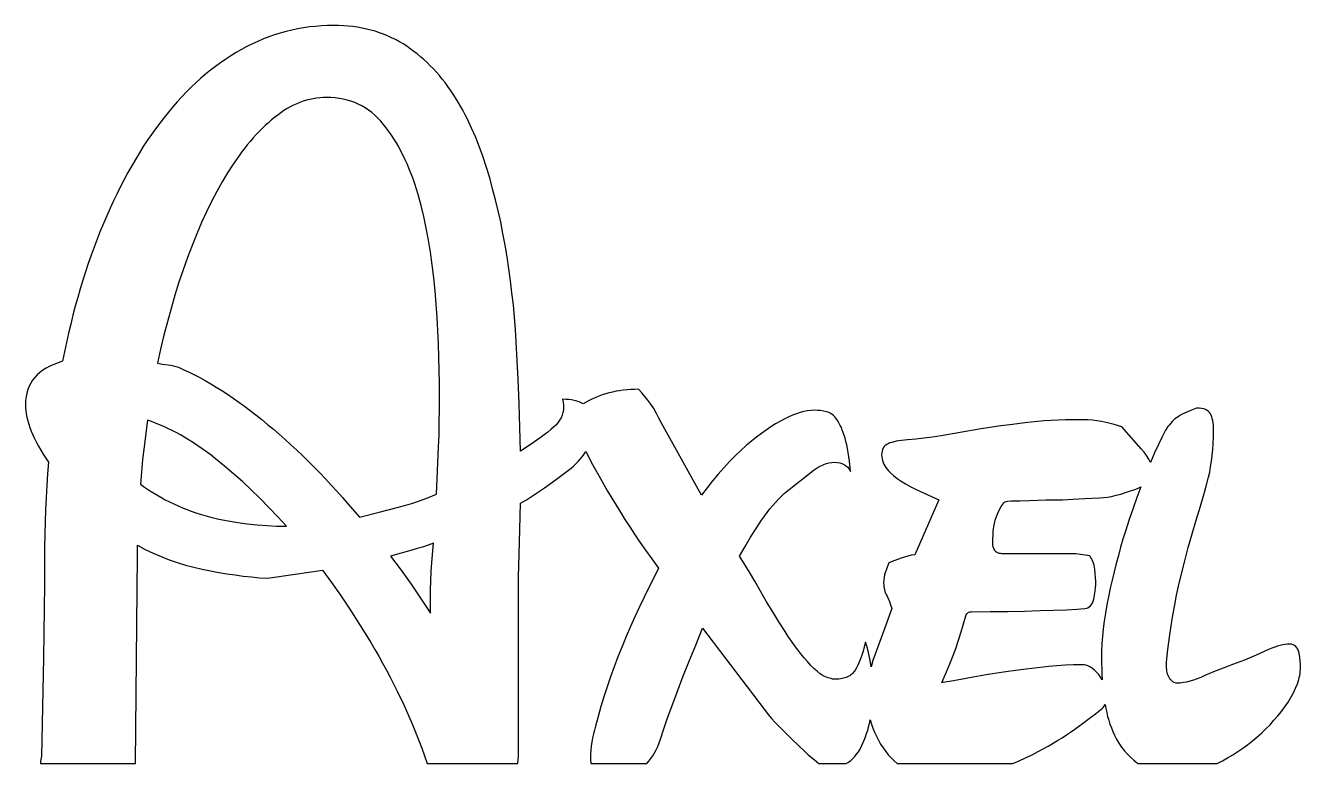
# Model space of a CAD drawing. Extents: x 47 to 155, y 19 to 82.
import ezdxf

# ---------------------------------------------------------------- set-up
doc = ezdxf.new("R2010")
doc.units = 0
doc.layers.add('CAMADA_1', color=18, linetype='CONTINUOUS')

msp = doc.modelspace()

# ---------------------------------------------------------------- linework, layer by layer
at = {"layer": 'CAMADA_1'}
for points in [[(48.63, 19.45), (56.68, 19.45), (56.84, 37.09), (56.84, 37.94), (57.5, 37.59), (58.17, 37.27), (58.84, 36.98), (59.52, 36.71), (60.21, 36.47), (60.9, 36.26), (61.6, 36.07), (62.31, 35.91), (63.01, 35.77), (63.72, 35.64), (64.41, 35.52), (65.11, 35.42), (65.8, 35.33), (66.49, 35.26), (67.17, 35.19), (67.85, 35.15), (70.18, 35.48), (72.51, 35.82), (73.27, 34.79), (74.02, 33.72), (74.77, 32.61), (75.51, 31.46), (76.24, 30.3), (76.59, 29.71), (76.93, 29.12), (77.27, 28.54), (77.59, 27.95), (77.91, 27.36), (78.22, 26.76), (78.82, 25.58), (79.38, 24.41), (79.9, 23.26), (80.14, 22.68), (80.38, 22.11), (80.66, 21.41), (80.91, 20.74), (81.15, 20.09), (81.37, 19.45), (89.03, 19.45), (89.08, 19.84), (89.1, 20.01), (89.1, 20.16), (89.1, 33.45), (89.11, 35.23), (89.14, 37.18), (89.2, 39.27), (89.27, 41.5), (89.78, 41.8), (90.29, 42.12), (90.79, 42.46), (91.3, 42.81), (92.32, 43.54), (93.33, 44.29), (93.55, 44.46), (93.76, 44.64), (93.96, 44.83), (94.15, 45.02), (94.33, 45.22), (94.5, 45.43), (94.65, 45.64), (94.8, 45.87), (95.37, 44.77), (95.92, 43.78), (96.64, 42.53), (97.36, 41.33), (97.72, 40.73), (98.11, 40.12), (98.51, 39.5), (98.92, 38.87), (99.37, 38.21), (99.85, 37.52), (100.38, 36.78), (100.95, 35.99), (100.54, 35.18), (100.13, 34.37), (99.73, 33.55), (99.34, 32.72), (98.95, 31.89), (98.58, 31.05), (98.22, 30.2), (97.86, 29.35), (97.52, 28.49), (97.2, 27.64), (96.89, 26.79), (96.6, 25.95), (96.33, 25.11), (96.08, 24.27), (95.84, 23.44), (95.62, 22.62), (95.52, 22.29), (95.44, 21.96), (95.36, 21.63), (95.3, 21.28), (95.26, 20.93), (95.22, 20.57), (95.2, 20.2), (95.2, 19.82), (95.21, 19.45), (99.95, 19.45), (100.13, 19.65), (100.31, 19.87), (100.47, 20.1), (100.62, 20.35), (100.76, 20.62), (100.9, 20.9), (101.01, 21.2), (101.12, 21.51), (101.37, 22.3), (101.68, 23.23), (102.07, 24.29), (102.52, 25.49), (103.02, 26.79), (103.55, 28.12), (104.1, 29.49), (104.68, 30.91), (110.35, 23.46), (110.55, 23.23), (110.79, 22.96), (111.07, 22.66), (111.41, 22.32), (112.14, 21.6), (112.89, 20.88), (113.27, 20.53), (113.63, 20.2), (113.99, 19.9), (114.33, 19.61), (114.53, 19.45), (116.84, 19.45), (117.03, 19.58), (117.22, 19.72), (117.39, 19.88), (117.56, 20.05), (117.72, 20.24), (117.87, 20.45), (118.01, 20.68), (118.14, 20.92), (118.26, 21.18), (118.37, 21.44), (118.48, 21.7), (118.57, 21.98), (118.66, 22.26), (118.74, 22.55), (118.81, 22.84), (118.87, 23.15), (118.98, 22.79), (119.1, 22.44), (119.24, 22.1), (119.39, 21.76), (119.57, 21.43), (119.75, 21.1), (119.96, 20.78), (120.18, 20.46), (120.4, 20.18), (120.64, 19.92), (120.89, 19.68), (121.16, 19.45), (130.94, 19.45), (131.49, 19.68), (132.03, 19.93), (132.57, 20.19), (133.09, 20.46), (133.94, 20.93), (134.73, 21.4), (135.11, 21.64), (135.48, 21.88), (135.84, 22.12), (136.18, 22.36), (136.83, 22.83), (137.41, 23.26), (137.93, 23.66), (138.38, 24.01), (138.5, 24.1), (138.59, 24.2), (138.68, 24.32), (138.75, 24.46), (138.81, 24.11), (138.89, 23.77), (138.97, 23.44), (139.07, 23.11), (139.17, 22.79), (139.29, 22.47), (139.41, 22.16), (139.55, 21.86), (139.73, 21.51), (139.93, 21.17), (140.14, 20.85), (140.37, 20.55), (140.63, 20.26), (140.9, 19.99), (141.19, 19.73), (141.5, 19.49), (141.54, 19.45), (148.24, 19.45), (148.69, 19.68), (149.13, 19.93), (149.57, 20.18), (149.99, 20.46), (150.41, 20.74), (150.82, 21.04), (151.22, 21.36), (151.61, 21.69), (152, 22.03), (152.37, 22.38), (152.72, 22.74), (153.05, 23.11), (153.37, 23.48), (153.68, 23.86), (153.97, 24.25), (154.24, 24.65), (154.49, 25.05), (154.7, 25.44), (154.88, 25.82), (155.03, 26.2), (155.15, 26.56), (155.19, 26.74), (155.23, 26.92), (155.26, 27.1), (155.28, 27.27), (155.29, 27.44), (155.3, 27.62), (155.29, 27.85), (155.27, 28.12), (155.23, 28.44), (155.17, 28.8), (155.13, 28.98), (155.07, 29.13), (155, 29.26), (154.91, 29.37), (154.8, 29.46), (154.67, 29.51), (154.53, 29.55), (154.37, 29.56), (154.19, 29.56), (154, 29.53), (153.8, 29.5), (153.58, 29.45), (153.35, 29.38), (153.11, 29.3), (152.86, 29.21), (152.59, 29.1), (151.53, 28.64), (150.56, 28.21), (149.62, 27.87), (148.75, 27.54), (147.94, 27.22), (147.21, 26.9), (146.87, 26.75), (146.54, 26.62), (146.23, 26.51), (145.93, 26.42), (145.65, 26.35), (145.38, 26.3), (145.12, 26.27), (144.88, 26.26), (144.78, 26.27), (144.68, 26.29), (144.59, 26.32), (144.5, 26.37), (144.42, 26.43), (144.34, 26.5), (144.27, 26.58), (144.21, 26.68), (144.15, 26.79), (144.09, 26.91), (144.05, 27.03), (144.02, 27.15), (143.99, 27.28), (143.97, 27.41), (143.96, 27.55), (143.95, 27.7), (143.95, 28.04), (144.08, 29.11), (144.22, 30.14), (144.36, 31.11), (144.5, 32.03), (144.65, 32.9), (144.81, 33.71), (144.97, 34.48), (145.14, 35.19), (145.47, 36.52), (145.8, 37.76), (146.13, 38.92), (146.45, 39.98), (146.75, 40.97), (147.03, 41.92), (147.28, 42.83), (147.51, 43.7), (147.61, 44.13), (147.69, 44.58), (147.77, 45.05), (147.83, 45.54), (147.87, 46.05), (147.9, 46.57), (147.92, 47.12), (147.93, 47.68), (147.93, 47.91), (147.92, 48.12), (147.9, 48.31), (147.87, 48.5), (147.83, 48.66), (147.79, 48.82), (147.74, 48.95), (147.68, 49.08), (147.6, 49.19), (147.51, 49.28), (147.39, 49.36), (147.25, 49.43), (147.1, 49.48), (146.92, 49.51), (146.71, 49.54), (146.49, 49.54), (145.94, 49.33), (145.48, 49.13), (145.27, 49.03), (145.09, 48.93), (144.94, 48.83), (144.8, 48.74), (144.67, 48.64), (144.55, 48.53), (144.43, 48.41), (144.31, 48.28), (144.2, 48.15), (144.08, 48), (143.87, 47.68), (143.58, 47.12), (143.28, 46.48), (142.95, 45.76), (142.6, 44.95), (142.46, 45.24), (142.27, 45.53), (142.06, 45.82), (141.81, 46.11), (140.16, 47.97), (139.52, 48.16), (138.96, 48.31), (138.46, 48.42), (138.25, 48.46), (138.05, 48.48), (137.68, 48.52), (137.33, 48.55), (137, 48.56), (136.69, 48.57), (136.04, 48.56), (135.41, 48.55), (134.79, 48.53), (134.19, 48.5), (133.61, 48.47), (133.04, 48.42), (132.49, 48.37), (131.95, 48.31), (130.92, 48.18), (129.93, 48.05), (128.99, 47.91), (128.1, 47.76), (124.88, 47.21), (124.15, 47.1), (123.43, 47), (122.73, 46.93), (122.04, 46.87), (121.53, 46.82), (121.3, 46.79), (121.08, 46.75), (120.88, 46.7), (120.7, 46.65), (120.54, 46.6), (120.39, 46.54), (120.27, 46.46), (120.15, 46.38), (120.06, 46.29), (119.98, 46.18), (119.92, 46.05), (119.88, 45.92), (119.85, 45.77), (119.84, 45.6), (119.85, 45.44), (119.87, 45.27), (119.91, 45.11), (119.96, 44.96), (120.03, 44.81), (120.11, 44.66), (120.2, 44.52), (120.31, 44.38), (120.43, 44.24), (120.56, 44.11), (120.84, 43.85), (121.15, 43.6), (121.49, 43.36), (121.86, 43.13), (122.25, 42.92), (122.65, 42.71), (123.06, 42.51), (124.67, 41.79), (122.64, 37.14), (122.34, 37.09), (122.06, 37.02), (121.77, 36.94), (121.49, 36.84), (120.95, 36.64), (120.44, 36.46), (120.28, 35.99), (120.14, 35.61), (120.08, 35.43), (120.04, 35.23), (120.02, 35.01), (120.01, 34.77), (120.02, 34.6), (120.03, 34.44), (120.05, 34.29), (120.08, 34.15), (120.11, 34.02), (120.16, 33.89), (120.21, 33.78), (120.27, 33.67), (120.39, 33.44), (120.5, 33.18), (120.6, 32.89), (120.69, 32.57), (120, 30.63), (119.29, 28.71), (119.1, 28.17), (118.94, 27.64), (118.86, 28.18), (118.76, 28.71), (118.63, 29.23), (118.48, 29.73), (118.37, 29.34), (118.27, 28.98), (118.16, 28.64), (118.05, 28.33), (117.93, 28.05), (117.82, 27.79), (117.71, 27.56), (117.59, 27.36), (117.53, 27.26), (117.46, 27.18), (117.39, 27.1), (117.31, 27.02), (117.23, 26.95), (117.14, 26.89), (117.05, 26.84), (116.95, 26.79), (116.84, 26.74), (116.73, 26.7), (116.49, 26.64), (116.22, 26.61), (115.94, 26.59), (115.81, 26.6), (115.68, 26.61), (115.56, 26.64), (115.43, 26.67), (115.3, 26.71), (115.17, 26.76), (115.03, 26.82), (114.9, 26.89), (114.64, 27.06), (114.37, 27.26), (114.1, 27.5), (113.82, 27.78), (113.55, 28.08), (113.28, 28.4), (113, 28.73), (112.73, 29.08), (112.46, 29.44), (112.2, 29.82), (111.93, 30.21), (111.66, 30.62), (111.14, 31.45), (110.62, 32.3), (110.1, 33.16), (109.59, 34.04), (109.1, 34.9), (108.64, 35.67), (108.21, 36.38), (107.81, 37.01), (108.28, 37.83), (108.74, 38.62), (109.21, 39.36), (109.67, 40.06), (109.91, 40.39), (110.15, 40.71), (110.38, 41.01), (110.63, 41.3), (110.87, 41.58), (111.12, 41.85), (111.37, 42.1), (111.62, 42.34), (113.87, 44.12), (114.13, 44.32), (114.39, 44.49), (114.64, 44.64), (114.89, 44.75), (115.14, 44.85), (115.38, 44.91), (115.62, 44.95), (115.85, 44.97), (116.08, 44.95), (116.29, 44.92), (116.48, 44.86), (116.66, 44.78), (116.82, 44.67), (116.97, 44.54), (117.1, 44.38), (117.21, 44.2), (117.12, 45.05), (117.01, 45.79), (116.95, 46.13), (116.88, 46.44), (116.82, 46.73), (116.74, 47), (116.59, 47.48), (116.51, 47.69), (116.43, 47.9), (116.34, 48.09), (116.25, 48.26), (116.16, 48.42), (116.07, 48.56), (115.97, 48.7), (115.87, 48.81), (115.76, 48.92), (115.65, 49.01), (115.54, 49.09), (115.42, 49.15), (115.3, 49.2), (115.18, 49.24), (114.92, 49.3), (114.67, 49.34), (114.42, 49.36), (114.16, 49.37), (113.87, 49.36), (113.57, 49.32), (113.26, 49.26), (112.94, 49.18), (112.62, 49.08), (112.28, 48.95), (111.93, 48.8), (111.58, 48.63), (111.22, 48.43), (110.84, 48.21), (110.46, 47.97), (110.07, 47.7), (109.66, 47.41), (109.25, 47.1), (108.83, 46.76), (108.4, 46.41), (107.92, 45.97), (107.44, 45.51), (106.96, 45.02), (106.48, 44.5), (106, 43.96), (105.53, 43.39), (105.06, 42.79), (104.59, 42.17), (101.21, 48.27), (100.99, 48.7), (100.77, 49.11), (100.54, 49.51), (100.3, 49.88), (100.05, 50.23), (99.8, 50.55), (99.53, 50.86), (99.26, 51.15), (98.93, 51.14), (98.61, 51.13), (98.29, 51.1), (97.97, 51.07), (97.66, 51.03), (97.36, 50.98), (97.06, 50.91), (96.76, 50.84), (96.47, 50.76), (96.18, 50.67), (95.9, 50.57), (95.63, 50.46), (95.35, 50.34), (95.09, 50.21), (94.83, 50.07), (94.57, 49.92), (94.4, 50.01), (94.22, 50.09), (94.03, 50.15), (93.82, 50.21), (93.59, 50.25), (93.35, 50.28), (93.1, 50.29), (92.83, 50.3), (92.86, 50.16), (92.89, 50), (92.91, 49.82), (92.91, 49.62), (92.9, 49.39), (92.86, 49.17), (92.79, 48.95), (92.7, 48.73), (92.58, 48.52), (92.44, 48.32), (92.26, 48.12), (92.06, 47.93), (91.84, 47.73), (91.57, 47.52), (91.27, 47.29), (90.94, 47.04), (90.18, 46.5), (89.27, 45.9), (89.22, 47.9), (89.15, 49.94), (89.07, 52.01), (88.97, 54.11), (88.91, 55.17), (88.84, 56.21), (88.76, 57.26), (88.66, 58.29), (88.54, 59.32), (88.42, 60.34), (88.28, 61.36), (88.13, 62.36), (87.96, 63.36), (87.78, 64.35), (87.59, 65.32), (87.38, 66.27), (87.15, 67.21), (86.91, 68.14), (86.66, 69.05), (86.39, 69.94), (86.11, 70.82), (85.8, 71.66), (85.48, 72.48), (85.13, 73.28), (84.77, 74.04), (84.58, 74.41), (84.38, 74.78), (84.18, 75.13), (83.98, 75.48), (83.77, 75.83), (83.56, 76.16), (83.34, 76.49), (83.11, 76.81), (82.88, 77.13), (82.64, 77.43), (82.4, 77.72), (82.15, 78.01), (81.89, 78.29), (81.63, 78.56), (81.36, 78.82), (81.09, 79.07), (80.81, 79.31), (80.52, 79.55), (80.23, 79.77), (79.94, 79.99), (79.63, 80.2), (79.32, 80.4), (79.01, 80.59), (78.68, 80.77), (78.36, 80.93), (78.02, 81.08), (77.68, 81.22), (77.32, 81.35), (76.97, 81.47), (76.6, 81.57), (76.23, 81.66), (75.85, 81.74), (75.47, 81.81), (75.08, 81.87), (74.68, 81.91), (74.27, 81.94), (73.86, 81.96), (73.44, 81.96), (72.92, 81.96), (72.41, 81.93), (71.9, 81.89), (71.4, 81.84), (70.9, 81.77), (70.4, 81.68), (69.91, 81.58), (69.42, 81.46), (68.93, 81.32), (68.45, 81.17), (67.97, 81), (67.5, 80.82), (67.03, 80.62), (66.57, 80.41), (66.11, 80.18), (65.65, 79.93), (65.2, 79.67), (64.75, 79.4), (64.31, 79.11), (63.87, 78.81), (63.44, 78.5), (63.02, 78.17), (62.6, 77.83), (62.19, 77.48), (61.78, 77.11), (61.38, 76.73), (60.98, 76.34), (60.59, 75.93), (60.21, 75.51), (59.83, 75.08), (59.46, 74.63), (59.09, 74.18), (58.73, 73.7), (58.37, 73.22), (58.02, 72.72), (57.67, 72.22), (57.33, 71.7), (57, 71.17), (56.67, 70.62), (56.35, 70.07), (56.03, 69.5), (55.72, 68.92), (55.41, 68.33), (55.11, 67.73), (54.82, 67.12), (54.53, 66.49), (54.24, 65.85), (53.97, 65.2), (53.69, 64.54), (53.43, 63.87), (53.17, 63.19), (52.92, 62.5), (52.68, 61.8), (52.45, 61.1), (52.22, 60.38), (52, 59.66), (51.78, 58.92), (51.58, 58.18), (51.38, 57.42), (51.19, 56.66), (51, 55.89), (50.83, 55.11), (50.66, 54.32), (50.5, 53.52), (50.12, 53.39), (49.76, 53.26), (49.43, 53.11), (49.12, 52.94), (48.84, 52.76), (48.59, 52.57), (48.35, 52.36), (48.15, 52.14), (47.96, 51.91), (47.8, 51.66), (47.67, 51.4), (47.56, 51.12), (47.47, 50.83), (47.41, 50.53), (47.37, 50.21), (47.36, 49.88), (47.37, 49.61), (47.39, 49.34), (47.43, 49.06), (47.48, 48.78), (47.55, 48.49), (47.64, 48.19), (47.74, 47.9), (47.85, 47.59), (47.98, 47.28), (48.12, 46.97), (48.28, 46.65), (48.46, 46.32), (48.65, 45.99), (48.85, 45.65), (49.07, 45.31), (49.31, 44.97), (49.23, 43.98), (49.16, 42.99), (49.1, 41.97), (49.06, 40.94), (49.02, 39.91), (48.99, 38.86), (48.98, 37.81), (48.97, 36.75), (48.97, 34.65), (48.95, 32.55), (48.92, 30.48), (48.89, 28.41), (48.72, 20.08), (48.68, 19.94), (48.65, 19.8), (48.64, 19.65), (48.63, 19.48)], [(72.85, 75.87), (72.56, 75.86), (72.28, 75.84), (71.99, 75.81), (71.71, 75.76), (71.43, 75.7), (71.16, 75.63), (70.88, 75.54), (70.6, 75.45), (70.33, 75.33), (70.05, 75.21), (69.78, 75.07), (69.51, 74.92), (69.24, 74.75), (68.98, 74.57), (68.71, 74.38), (68.44, 74.18), (68.18, 73.96), (67.92, 73.73), (67.66, 73.49), (67.4, 73.25), (67.15, 72.99), (66.89, 72.72), (66.64, 72.44), (66.39, 72.15), (66.14, 71.86), (65.9, 71.55), (65.65, 71.23), (65.41, 70.9), (64.93, 70.21), (64.46, 69.48), (64, 68.71), (63.55, 67.9), (63.12, 67.06), (62.69, 66.19), (62.27, 65.27), (61.86, 64.33), (61.46, 63.34), (61.08, 62.32), (60.7, 61.27), (60.35, 60.21), (60.01, 59.12), (59.68, 58), (59.37, 56.87), (59.08, 55.72), (58.8, 54.54), (58.54, 53.35), (58.97, 53.27), (59.43, 53.22), (59.66, 53.19), (59.88, 53.15), (60.1, 53.09), (60.32, 53.01), (60.76, 52.81), (61.21, 52.6), (61.66, 52.38), (62.12, 52.14), (62.58, 51.88), (63.04, 51.62), (63.51, 51.34), (63.98, 51.04), (64.45, 50.73), (64.93, 50.41), (65.41, 50.07), (65.89, 49.72), (66.37, 49.36), (66.86, 48.98), (67.36, 48.59), (67.85, 48.18), (68.35, 47.77), (68.84, 47.34), (69.34, 46.9), (69.83, 46.45), (70.32, 46), (70.81, 45.53), (71.3, 45.05), (71.79, 44.56), (72.27, 44.07), (72.76, 43.56), (73.24, 43.04), (73.72, 42.52), (74.21, 41.98), (74.68, 41.43), (75.64, 40.31), (77.31, 40.73), (78.94, 41.16), (79.34, 41.27), (79.75, 41.38), (80.15, 41.51), (80.55, 41.64), (81.35, 41.93), (82.16, 42.26), (82.33, 46.24), (82.37, 47.3), (82.39, 48.37), (82.41, 49.46), (82.41, 50.55), (82.41, 51.66), (82.39, 52.76), (82.36, 53.87), (82.32, 54.99), (82.26, 56.11), (82.2, 57.23), (82.12, 58.36), (82.03, 59.49), (81.93, 60.6), (81.8, 61.7), (81.65, 62.76), (81.48, 63.79), (81.29, 64.8), (81.08, 65.78), (80.85, 66.73), (80.59, 67.66), (80.46, 68.11), (80.32, 68.55), (80.17, 68.97), (80.01, 69.39), (79.85, 69.8), (79.69, 70.2), (79.51, 70.58), (79.33, 70.96), (79.15, 71.32), (78.96, 71.68), (78.76, 72.02), (78.55, 72.35), (78.34, 72.68), (78.12, 72.99), (77.9, 73.29), (77.67, 73.58), (77.43, 73.86), (77.19, 74.12), (76.93, 74.36), (76.67, 74.58), (76.4, 74.79), (76.12, 74.98), (75.83, 75.15), (75.53, 75.3), (75.23, 75.43), (74.91, 75.55), (74.59, 75.65), (74.26, 75.73), (73.92, 75.79), (73.57, 75.83), (73.21, 75.86)], [(57.69, 48.52), (57.35, 45.86), (57.27, 45.19), (57.2, 44.51), (57.15, 43.82), (57.1, 43.1), (57.44, 42.86), (57.78, 42.63), (58.13, 42.41), (58.48, 42.2), (58.83, 42), (59.19, 41.8), (59.55, 41.62), (59.91, 41.44), (60.28, 41.27), (60.65, 41.12), (61.02, 40.97), (61.4, 40.83), (61.78, 40.69), (62.16, 40.57), (62.55, 40.46), (62.94, 40.35), (63.73, 40.16), (64.52, 40), (65.33, 39.86), (66.14, 39.75), (66.96, 39.66), (67.78, 39.6), (68.62, 39.56), (69.46, 39.55), (68.72, 40.36), (67.97, 41.14), (67.23, 41.9), (66.48, 42.63), (65.72, 43.33), (64.97, 44), (64.21, 44.65), (63.45, 45.26), (63.07, 45.56), (62.69, 45.84), (62.32, 46.11), (61.95, 46.37), (61.58, 46.62), (61.21, 46.85), (60.85, 47.07), (60.49, 47.28), (60.13, 47.48), (59.77, 47.67), (59.42, 47.84), (59.07, 48), (58.72, 48.15), (58.37, 48.29), (58.03, 48.41)], [(138.52, 26.55), (138.38, 26.76), (138.22, 26.98), (138.04, 27.18), (137.87, 27.35), (137.7, 27.49), (137.52, 27.61), (137.34, 27.71), (137.15, 27.77), (136.97, 27.81), (136.78, 27.82), (136.09, 27.81), (135.38, 27.78), (134.67, 27.73), (133.98, 27.66), (132.06, 27.44), (131.18, 27.33), (130.35, 27.22), (129.58, 27.11), (128.86, 27), (128.2, 26.88), (127.59, 26.77), (126.55, 26.56), (125.76, 26.42), (125.22, 26.33), (125.04, 26.31), (124.92, 26.3), (125.25, 27.02), (125.56, 27.74), (125.84, 28.46), (126.11, 29.18), (126.35, 29.89), (126.57, 30.6), (126.78, 31.29), (126.96, 31.97), (127, 32.05), (127.05, 32.12), (127.11, 32.18), (127.17, 32.23), (127.23, 32.26), (127.3, 32.29), (127.38, 32.31), (127.46, 32.31), (129.03, 32.32), (130.52, 32.33), (131.93, 32.36), (133.26, 32.4), (135.5, 32.48), (136.35, 32.52), (137.03, 32.57), (137.17, 32.6), (137.3, 32.65), (137.42, 32.72), (137.52, 32.81), (137.61, 32.92), (137.68, 33.05), (137.74, 33.2), (137.79, 33.37), (137.87, 33.72), (137.92, 34.04), (137.95, 34.33), (137.96, 34.6), (137.96, 34.9), (137.94, 35.22), (137.91, 35.56), (137.88, 35.91), (137.85, 36.09), (137.82, 36.25), (137.78, 36.41), (137.73, 36.56), (137.67, 36.69), (137.61, 36.82), (137.53, 36.94), (137.45, 37.05), (136.27, 37.22), (130, 37.22), (129.9, 37.23), (129.81, 37.24), (129.72, 37.26), (129.64, 37.3), (129.57, 37.34), (129.51, 37.39), (129.46, 37.45), (129.41, 37.52), (129.34, 37.66), (129.28, 37.8), (129.25, 37.94), (129.24, 38.07), (129.25, 38.46), (129.27, 38.83), (129.29, 39.17), (129.34, 39.49), (129.39, 39.78), (129.46, 40.05), (129.53, 40.3), (129.62, 40.52), (129.8, 40.91), (129.97, 41.22), (130.12, 41.46), (130.19, 41.55), (130.26, 41.62), (130.5, 41.66), (130.79, 41.69), (131.13, 41.7), (131.53, 41.71), (132.33, 41.72), (133.05, 41.75), (133.73, 41.78), (134.41, 41.79), (135.15, 41.8), (136.01, 41.84), (137.05, 41.89), (138.3, 41.96), (138.61, 41.98), (138.95, 42.02), (139.31, 42.08), (139.7, 42.17), (140.09, 42.28), (140.47, 42.4), (140.83, 42.52), (141.18, 42.64), (141.49, 42.76), (141.77, 42.89), (141.44, 41.99), (141.12, 41.07), (140.8, 40.11), (140.48, 39.13), (140.27, 38.45), (140.07, 37.77), (139.88, 37.08), (139.7, 36.39), (139.52, 35.69), (139.35, 34.99), (139.19, 34.29), (139.04, 33.58), (138.9, 32.88), (138.78, 32.2), (138.68, 31.52), (138.6, 30.86), (138.53, 30.22), (138.49, 29.59), (138.46, 28.98), (138.45, 28.38), (138.45, 27.93), (138.47, 27.47), (138.49, 27.01)], [(81.65, 34.21), (81.67, 34.87), (81.71, 35.74), (81.79, 36.82), (81.91, 38.11), (81.44, 37.94), (80.98, 37.79), (80.53, 37.65), (80.08, 37.52), (78.26, 37.01), (78.72, 36.42), (79.16, 35.82), (79.59, 35.23), (80, 34.64), (81.65, 32.18)]]:
    msp.add_lwpolyline(points, close=True, dxfattribs=at)

doc.saveas('drawing.dxf')
